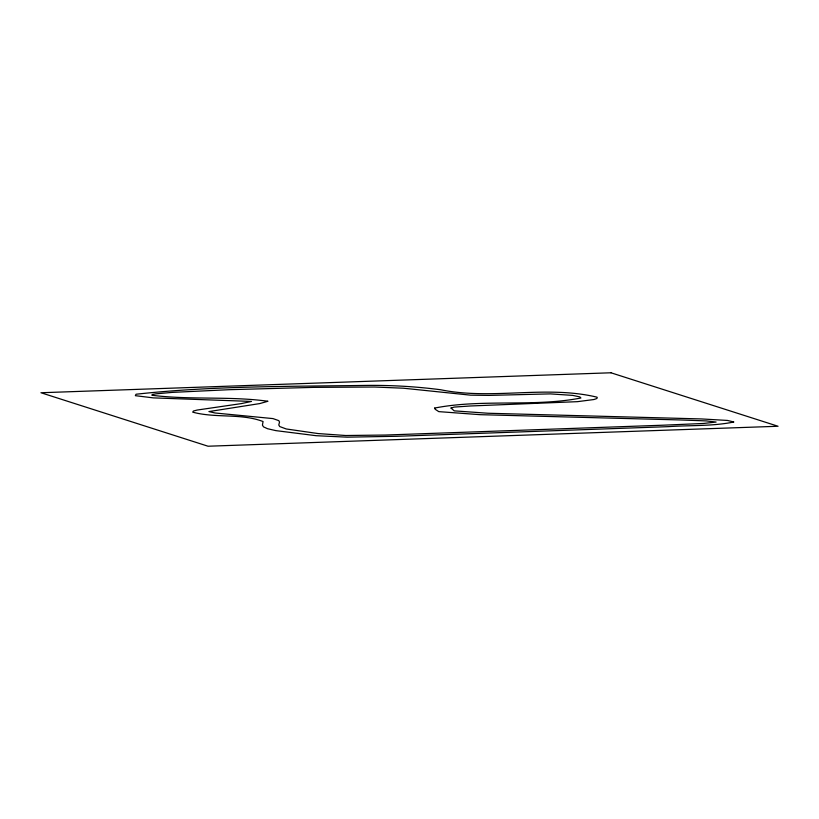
<?xml version="1.0" encoding="UTF-8"?>
<svg xmlns="http://www.w3.org/2000/svg" width="819" height="819" viewBox="0 0 819 819"><rect width="100%" height="100%" fill="white"/><g stroke="black" fill="none" stroke-linecap="round" stroke-linejoin="round"><path stroke-width="1.23" d="M434.694 408.057L435.165 409.275L438.789 411.629L480.118 414.68L679.309 419.922L706.336 420.915L716.103 422.061L703.531 423.454L663.564 425.184L385.339 435.043L345.7 435.513L317.997 433.548L286.21 428.961L279.729 426.556L278.777 425.01L279.525 422.051L278.808 420.638L272.962 418.591L215.059 412.991L208.917 411.568L259.736 403.583L267.946 401.259C229.73 395.956 190.254 400.153 151.863 395.239L152.18 394.543L155.948 393.837L172.225 392.393L229.003 389.701L313.37 387.387L374.611 387.018L403.419 388.216L470.556 395.157L488.933 395.403L550.307 393.888L572.768 395.393L579.821 396.898L580.917 397.993C533.333 407.299 482.309 398.71 434.694 408.057M451.023 408.036L454.217 410.862L488.052 413.247L701.535 418.939L727.487 420.444L733.844 422.01C712.376 426.382 690.202 425.153 668.437 426.648L397.164 436.281L347.143 437.162L316.144 435.698L275.829 430.62L267.506 428.706L263.503 426.863L262.438 425.143L263.053 421.529C241.226 413.124 215.469 418.366 192.721 412.152L193.407 411.036L197.215 410.043L241.236 403.613L251.505 401.433L153.327 397.88L135.36 395.679L136.026 394.236C212.264 385.831 289.342 386.517 366.001 385.411C391.001 385.125 415.991 386.517 440.786 389.772C492.444 400.317 545.966 384.869 597.061 397.184L597.276 397.962L596.252 398.751L593.847 399.539L577.426 401.668L470.27 405.989L454.166 407.094L451.023 408.036M610.954 372.778L40.95 392.741L208.046 446.222L778.05 426.259L610.954 372.778"/></g></svg>
